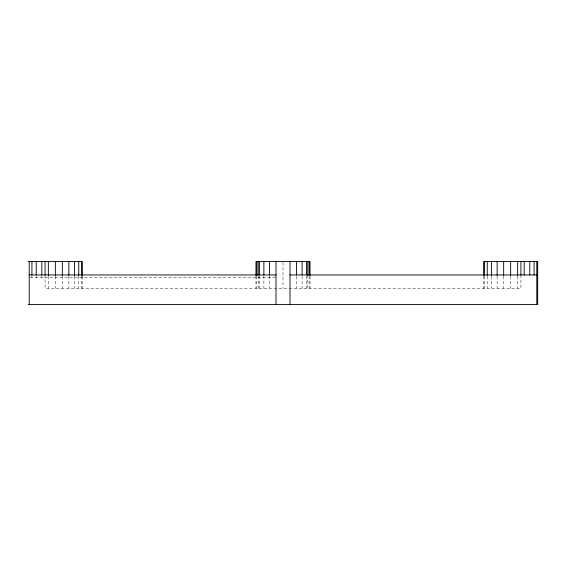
<?xml version="1.0" encoding="UTF-8"?>
<svg xmlns="http://www.w3.org/2000/svg" width="566" height="566" viewBox="0 0 566 566"><rect width="100%" height="100%" fill="white"/><g stroke="black" fill="none" stroke-linecap="round" stroke-linejoin="round"><path stroke-width="0.42" stroke-dasharray="2.83 2.12" d="M30.083 277.637L276.003 277.637M520.918 274.956L520.918 288.363L45.082 288.363L45.082 274.956M517.657 276.258L517.657 288.363M510.659 276.258L510.659 288.363M503.662 276.258L503.662 288.363M497.139 276.258L497.139 288.363M491.536 276.258L491.536 288.363M487.241 276.258L487.241 288.363M484.538 276.258L484.538 288.363M483.619 276.258L483.619 288.363M310.041 276.258L310.041 288.363M309.121 276.258L309.121 288.363M307.77 274.956L307.77 288.363M306.418 276.258L306.418 288.363M302.124 276.258L302.124 288.363M296.52 276.258L296.52 288.363M283 262.419L283 288.363M269.48 275.946L269.48 288.363M263.876 275.946L263.876 288.363M259.582 275.946L259.582 288.363M258.23 275.798L258.23 288.363M256.879 276.258L256.879 288.363M255.959 276.258L255.959 288.363M82.381 276.258L82.381 288.363M81.462 276.258L81.462 288.363M78.759 276.258L78.759 288.363M74.464 276.258L74.464 288.363M68.861 276.258L68.861 288.363M62.338 276.258L62.338 288.363M55.341 276.258L55.341 288.363M48.343 276.258L48.343 288.363M41.82 275.946L41.82 277.637M36.217 275.946L36.217 277.637M31.922 275.946L31.922 277.637"/><path stroke-width="0.85" d="M28.3 261.549L82.381 261.549L82.381 275.387M29.22 274.956L276.003 274.956M289.997 274.956L536.78 274.956M28.3 304.451L537.7 304.451L537.7 261.549L483.619 261.549L483.619 275.387M536.78 261.549L536.78 304.451M534.078 261.549L534.078 274.956M529.783 261.549L529.783 274.956M524.18 261.549L524.18 274.956M520.918 261.549L520.918 274.956M517.657 261.549L517.657 275.387M510.659 261.549L510.659 275.387M503.662 261.549L503.662 275.387M497.139 261.549L497.139 275.387M491.536 261.549L491.536 275.387M487.241 261.549L487.241 275.387M484.538 261.549L484.538 275.387M310.041 275.387L310.041 261.549L255.959 261.549L255.959 275.387M309.121 261.549L309.121 275.387M307.77 261.549L307.77 274.956M306.418 261.549L306.418 274.956M302.124 261.549L302.124 274.956M296.52 261.549L296.52 274.956M289.997 261.549L289.997 304.451M276.003 261.549L276.003 304.451M269.48 261.549L269.48 274.956M263.876 261.549L263.876 274.956M259.582 261.549L259.582 274.956M258.23 261.549L258.23 274.956M256.879 261.549L256.879 275.387M81.462 261.549L81.462 275.387M78.759 261.549L78.759 275.387M74.464 261.549L74.464 275.387M68.861 261.549L68.861 275.387M62.338 261.549L62.338 275.387M55.341 261.549L55.341 275.387M48.343 261.549L48.343 275.387M45.082 261.549L45.082 274.956M41.82 261.549L41.82 274.956M36.217 261.549L36.217 274.956M31.922 261.549L31.922 274.956M29.22 261.549L29.22 304.451"/></g></svg>
